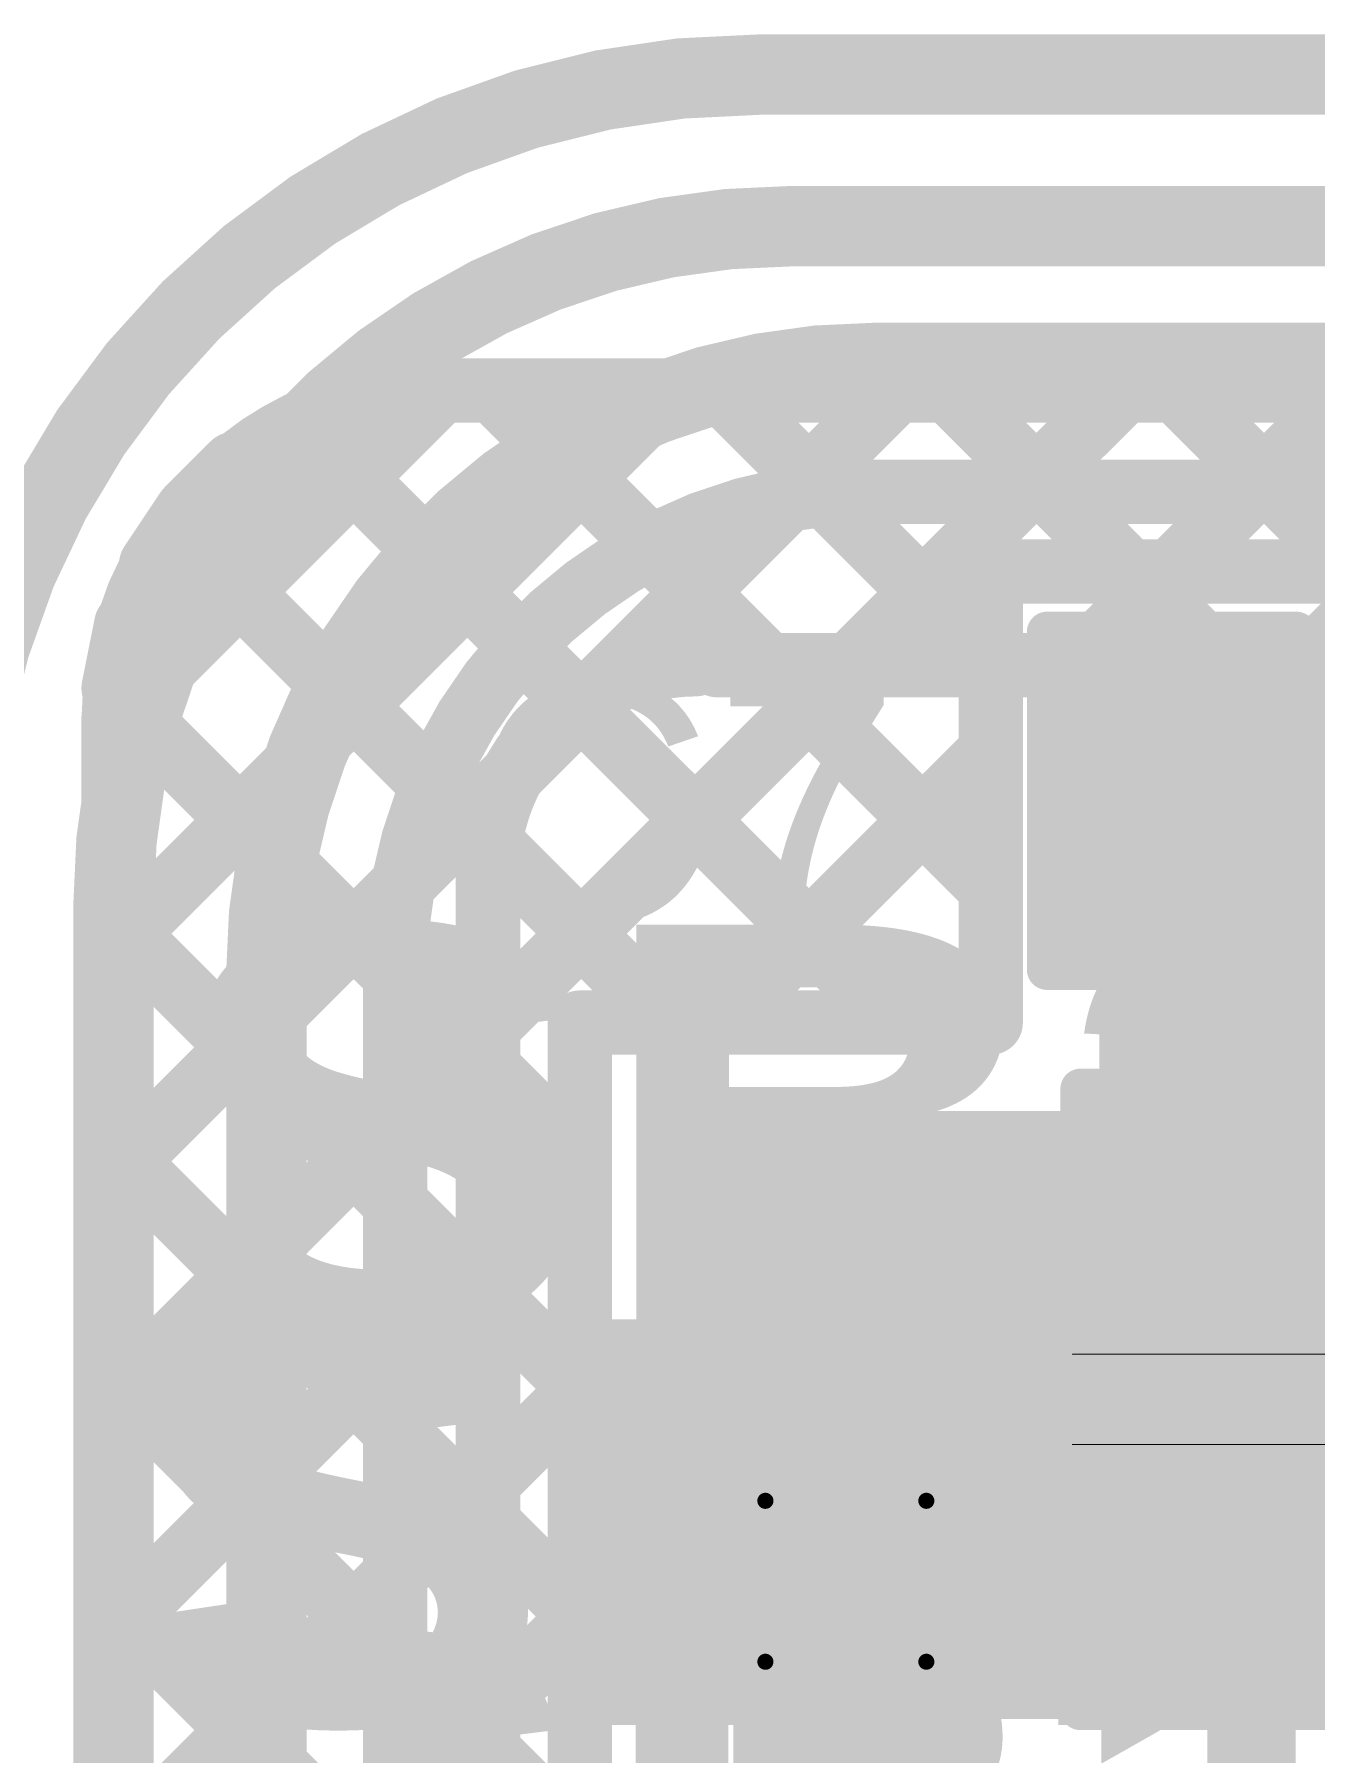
# Model space of a CAD drawing. Header units: inches. Extents: x -17 to 443, y -40 to 218.
# Drawn here: x 85.15 to 89.2, y 156.56 to 161.98 of the extents above; entities that cross this region are included whole.
import ezdxf

# ---------------------------------------------------------------- set-up
doc = ezdxf.new("R2010")
doc.units = ezdxf.units.IN
for name, color, linetype in [('Board Outline', 216, 'Continuous'), ('Bottom Layer', 5, 'Continuous'), ('Drill Drawing', 1, 'Continuous'), ('Fabrication', 76, 'Continuous'), ('Top Layer', 1, 'Continuous'), ('Top Overlay', 2, 'Continuous'), ('Top Paste', 8, 'Continuous'), ('Top Solder', 216, 'Continuous'), ('Via Holes', 16, 'Continuous')]:
    doc.layers.add(name, color=color, linetype=linetype)
doc.styles.add('Arial', font='', dxfattribs={"height": 0.2})
doc.styles.add('Arial Black_Bold', font='', dxfattribs={"height": 0.2})
doc.styles.get('Arial').set_extended_font_data('Arial')
doc.styles.get('Arial Black_Bold').set_extended_font_data('Arial Black', bold=True)

# ---------------------------------------------------------------- blocks, each defined once
blk = doc.blocks.new('S______B______0402_11')
at = {"layer": 'Top Layer'}
for points in [[(-0.6985, -0.3175), (-0.6985, 0.3175), (-0.2413, 0.3175), (-0.2413, -0.3175)], [(0.2413, -0.3175), (0.2413, 0.3175), (0.6985, 0.3175), (0.6985, -0.3175)]]:
    blk.add_hatch(color=1, dxfattribs=at).paths.add_polyline_path(points)
at = {"layer": 'Top Paste'}
for points in [[(-0.6985, -0.3175), (-0.6985, 0.3175), (-0.2413, 0.3175), (-0.2413, -0.3175)], [(0.2413, -0.3175), (0.2413, 0.3175), (0.6985, 0.3175), (0.6985, -0.3175)]]:
    blk.add_hatch(color=8, dxfattribs=at).paths.add_polyline_path(points)
at = {"layer": 'Top Solder'}
for points in [[(-0.7535, -0.3725), (-0.7535, 0.3725), (-0.1863, 0.3725), (-0.1863, -0.3725)], [(0.1863, -0.3725), (0.1863, 0.3725), (0.7535, 0.3725), (0.7535, -0.3725)]]:
    blk.add_hatch(color=216, dxfattribs=at).paths.add_polyline_path(points)
at = {"layer": 'Top Overlay'}
for points in [[(0.7874, 0.4064, 0.127, 0.127, 0), (-0.7874, 0.4064, 0.127, 0.127, 0)], [(-0.7874, 0.4064, 0.127, 0.127, 0), (-0.7874, -0.4064, 0.127, 0.127, 0)], [(0.7874, 0.4064, 0.127, 0.127, 0), (0.7874, -0.4064, 0.127, 0.127, 0)], [(0.7874, -0.4064, 0.127, 0.127, 0), (-0.7874, -0.4064, 0.127, 0.127, 0)], [(0.8128, -0.4318, 0.00323, 0.00323, 0), (-0.8128, -0.4318, 0.00323, 0.00323, 0)]]:
    blk.add_lwpolyline(points, format="xyseb", dxfattribs=at)
for points in [[(-0.8191, 0.4064, 0.0635, 0.0635, 1), (-0.7556, 0.4064, 0.0635, 0.0635, 1)], [(-0.8191, 0.4064, 0.0635, 0.0635, 1), (-0.7556, 0.4064, 0.0635, 0.0635, 1)], [(0.7556, 0.4064, 0.0635, 0.0635, 1), (0.8191, 0.4064, 0.0635, 0.0635, 1)], [(0.7556, 0.4064, 0.0635, 0.0635, 1), (0.8191, 0.4064, 0.0635, 0.0635, 1)], [(-0.8191, -0.4064, 0.0635, 0.0635, 1), (-0.7556, -0.4064, 0.0635, 0.0635, 1)], [(-0.8191, -0.4064, 0.0635, 0.0635, 1), (-0.7556, -0.4064, 0.0635, 0.0635, 1)], [(0.7556, -0.4064, 0.0635, 0.0635, 1), (0.8191, -0.4064, 0.0635, 0.0635, 1)], [(0.7556, -0.4064, 0.0635, 0.0635, 1), (0.8191, -0.4064, 0.0635, 0.0635, 1)], [(-0.8136, -0.4318, 0.00161, 0.00161, 1), (-0.812, -0.4318, 0.00161, 0.00161, 1)], [(0.812, -0.4318, 0.00161, 0.00161, 1), (0.8136, -0.4318, 0.00161, 0.00161, 1)]]:
    blk.add_lwpolyline(points, format="xyseb", close=True, dxfattribs=at)
at = {"layer": 'Top Overlay', "style": 'Arial Black_Bold'}
blk.add_text('SB11', height=1.27, rotation=-180, dxfattribs=at).set_placement((3.8062, 0.4427))
blk = doc.blocks.new('S______B______0402_138')
at = {"layer": 'Top Layer'}
for points in [[(-0.6985, -0.3175), (-0.6985, 0.3175), (-0.2413, 0.3175), (-0.2413, -0.3175)], [(0.2413, -0.3175), (0.2413, 0.3175), (0.6985, 0.3175), (0.6985, -0.3175)]]:
    blk.add_hatch(color=1, dxfattribs=at).paths.add_polyline_path(points)
at = {"layer": 'Top Paste'}
for points in [[(-0.6985, -0.3175), (-0.6985, 0.3175), (-0.2413, 0.3175), (-0.2413, -0.3175)], [(0.2413, -0.3175), (0.2413, 0.3175), (0.6985, 0.3175), (0.6985, -0.3175)]]:
    blk.add_hatch(color=8, dxfattribs=at).paths.add_polyline_path(points)
at = {"layer": 'Top Solder'}
for points in [[(-0.7535, -0.3725), (-0.7535, 0.3725), (-0.1863, 0.3725), (-0.1863, -0.3725)], [(0.1863, -0.3725), (0.1863, 0.3725), (0.7535, 0.3725), (0.7535, -0.3725)]]:
    blk.add_hatch(color=216, dxfattribs=at).paths.add_polyline_path(points)
at = {"layer": 'Top Overlay'}
for points in [[(-0.7874, 0.4064, 0.127, 0.127, 0), (0.7874, 0.4064, 0.127, 0.127, 0)], [(-0.7874, -0.4064, 0.127, 0.127, 0), (-0.7874, 0.4064, 0.127, 0.127, 0)], [(0.7874, -0.4064, 0.127, 0.127, 0), (0.7874, 0.4064, 0.127, 0.127, 0)], [(-0.7874, -0.4064, 0.127, 0.127, 0), (0.7874, -0.4064, 0.127, 0.127, 0)], [(-0.8128, -0.4318, 0.00323, 0.00323, 0), (0.8128, -0.4318, 0.00323, 0.00323, 0)]]:
    blk.add_lwpolyline(points, format="xyseb", dxfattribs=at)
for points in [[(-0.8191, 0.4064, 0.0635, 0.0635, 1), (-0.7556, 0.4064, 0.0635, 0.0635, 1)], [(-0.8191, 0.4064, 0.0635, 0.0635, 1), (-0.7556, 0.4064, 0.0635, 0.0635, 1)], [(0.7556, 0.4064, 0.0635, 0.0635, 1), (0.8191, 0.4064, 0.0635, 0.0635, 1)], [(0.7556, 0.4064, 0.0635, 0.0635, 1), (0.8191, 0.4064, 0.0635, 0.0635, 1)], [(-0.8191, -0.4064, 0.0635, 0.0635, 1), (-0.7556, -0.4064, 0.0635, 0.0635, 1)], [(-0.8191, -0.4064, 0.0635, 0.0635, 1), (-0.7556, -0.4064, 0.0635, 0.0635, 1)], [(0.7556, -0.4064, 0.0635, 0.0635, 1), (0.8191, -0.4064, 0.0635, 0.0635, 1)], [(0.7556, -0.4064, 0.0635, 0.0635, 1), (0.8191, -0.4064, 0.0635, 0.0635, 1)], [(-0.8136, -0.4318, 0.00161, 0.00161, 1), (-0.812, -0.4318, 0.00161, 0.00161, 1)], [(0.812, -0.4318, 0.00161, 0.00161, 1), (0.8136, -0.4318, 0.00161, 0.00161, 1)]]:
    blk.add_lwpolyline(points, format="xyseb", close=True, dxfattribs=at)
blk = doc.blocks.new('C___0603_257')
at = {"layer": 'Top Layer'}
for points in [[(-0.381, 0.4445), (-0.381, -0.4445), (-1.143, -0.4445), (-1.143, 0.4445)], [(1.143, 0.4445), (1.143, -0.4445), (0.381, -0.4445), (0.381, 0.4445)]]:
    blk.add_hatch(color=1, dxfattribs=at).paths.add_polyline_path(points)
at = {"layer": 'Top Paste'}
for points in [[(-0.381, 0.4445), (-0.381, -0.4445), (-1.143, -0.4445), (-1.143, 0.4445)], [(1.143, 0.4445), (1.143, -0.4445), (0.381, -0.4445), (0.381, 0.4445)]]:
    blk.add_hatch(color=8, dxfattribs=at).paths.add_polyline_path(points)
at = {"layer": 'Top Solder'}
for points in [[(-0.321, 0.5045), (-0.321, -0.5045), (-1.203, -0.5045), (-1.203, 0.5045)], [(1.203, 0.5045), (1.203, -0.5045), (0.321, -0.5045), (0.321, 0.5045)]]:
    blk.add_hatch(color=216, dxfattribs=at).paths.add_polyline_path(points)
at = {"layer": 'Top Overlay'}
for points in [[(-1.2446, -0.5334, 0.127, 0.127, 0), (-1.2446, 0.5334, 0.127, 0.127, 0)], [(-1.2446, 0.5334, 0.127, 0.127, 0), (-0.4572, 0.5334, 0.127, 0.127, 0)], [(0.4572, 0.5334, 0.127, 0.127, 0), (1.2446, 0.5334, 0.127, 0.127, 0)], [(1.2446, -0.5334, 0.127, 0.127, 0), (1.2446, 0.5334, 0.127, 0.127, 0)], [(-1.2446, -0.5334, 0.127, 0.127, 0), (-0.4572, -0.5334, 0.127, 0.127, 0)], [(0.4572, -0.5334, 0.127, 0.127, 0), (1.2446, -0.5334, 0.127, 0.127, 0)]]:
    blk.add_lwpolyline(points, format="xyseb", dxfattribs=at)
for points in [[(-1.2764, 0.5334, 0.0635, 0.0635, 1), (-1.2128, 0.5334, 0.0635, 0.0635, 1)], [(-1.2764, 0.5334, 0.0635, 0.0635, 1), (-1.2128, 0.5334, 0.0635, 0.0635, 1)], [(-0.4889, 0.5334, 0.0635, 0.0635, 1), (-0.4254, 0.5334, 0.0635, 0.0635, 1)], [(0.4254, 0.5334, 0.0635, 0.0635, 1), (0.4889, 0.5334, 0.0635, 0.0635, 1)], [(1.2128, 0.5334, 0.0635, 0.0635, 1), (1.2764, 0.5334, 0.0635, 0.0635, 1)], [(1.2128, 0.5334, 0.0635, 0.0635, 1), (1.2764, 0.5334, 0.0635, 0.0635, 1)], [(-1.2764, -0.5334, 0.0635, 0.0635, 1), (-1.2128, -0.5334, 0.0635, 0.0635, 1)], [(-1.2764, -0.5334, 0.0635, 0.0635, 1), (-1.2128, -0.5334, 0.0635, 0.0635, 1)], [(-0.4889, -0.5334, 0.0635, 0.0635, 1), (-0.4254, -0.5334, 0.0635, 0.0635, 1)], [(0.4254, -0.5334, 0.0635, 0.0635, 1), (0.4889, -0.5334, 0.0635, 0.0635, 1)], [(1.2128, -0.5334, 0.0635, 0.0635, 1), (1.2764, -0.5334, 0.0635, 0.0635, 1)], [(1.2128, -0.5334, 0.0635, 0.0635, 1), (1.2764, -0.5334, 0.0635, 0.0635, 1)]]:
    blk.add_lwpolyline(points, format="xyseb", close=True, dxfattribs=at)

msp = doc.modelspace()

# ---------------------------------------------------------------- hatches: boundary and pattern name
at = {"layer": 'Bottom Layer'}
h = msp.add_hatch(color=5, dxfattribs=at)
edge = h.paths.add_edge_path()
edge.add_arc((87.7159, 157.1003), 0.3, 0, 360)
at = {"layer": 'Top Layer'}
msp.add_hatch(color=1, dxfattribs=at).paths.add_polyline_path([(87.1556, 156.6652), (89.2677, 156.6652), (89.2677, 158.5845), (87.1556, 158.5845)])
h = msp.add_hatch(color=1, dxfattribs=at)
edge = h.paths.add_edge_path()
edge.add_arc((87.7159, 157.1003), 0.3, 0, 360)
at = {"layer": 'Via Holes'}
h = msp.add_hatch(color=7, dxfattribs=at)
edge = h.paths.add_edge_path()
edge.add_arc((87.7159, 157.1003), 0.15, 0, 360)

# ---------------------------------------------------------------- linework, layer by layer
at = {"layer": 'Board Outline'}
for points in [[(85.6487, 161.1129, 0.127, 0.127, -0.198912), (87.4439, 161.8565, 0.127, 0.127, 0)], [(87.4439, 161.8565, 0.127, 0.127, 0), (92.0849, 161.8565, 0.127, 0.127, 0)], [(84.9044, 159.316, 0.127, 0.127, -0.198912), (85.6487, 161.1129, 0.127, 0.127, 0)]]:
    msp.add_lwpolyline(points, format="xyseb", dxfattribs=at)
for points in [[(87.4121, 161.8565, 0.0635, 0.0635, 1), (87.4756, 161.8565, 0.0635, 0.0635, 1)], [(87.4121, 161.8565, 0.0635, 0.0635, 1), (87.4756, 161.8565, 0.0635, 0.0635, 1)], [(85.6169, 161.1129, 0.0635, 0.0635, 1), (85.6804, 161.1129, 0.0635, 0.0635, 1)], [(85.6169, 161.1129, 0.0635, 0.0635, 1), (85.6804, 161.1129, 0.0635, 0.0635, 1)]]:
    msp.add_lwpolyline(points, format="xyseb", close=True, dxfattribs=at)
at = {"layer": 'Bottom Layer'}
for points in [[(85.4045, 159.1057, 0.2032, 0.2032, 0), (87.1583, 160.8595, 0.2032, 0.2032, 0)], [(85.4045, 159.8241, 0.2032, 0.2032, 0), (86.4398, 160.8594, 0.2032, 0.2032, 0)], [(86.0489, 160.7805, 0.2032, 0.2032, -0.048687), (86.2427, 160.8393, 0.2032, 0.2032, 0)], [(86.2443, 160.8396, 0.2032, 0.2032, -0.048378), (86.4446, 160.8595, 0.2032, 0.2032, 0)], [(86.4469, 160.8595, 0.2032, 0.2032, 0), (94.3917, 160.8595, 0.2032, 0.2032, 0)], [(86.6026, 160.8595, 0.2032, 0.2032, 0), (87.4699, 159.9922, 0.2032, 0.2032, 0)], [(86.9341, 159.9169, 0.2032, 0.2032, 0), (87.8767, 160.8595, 0.2032, 0.2032, 0)], [(87.321, 160.8595, 0.2032, 0.2032, 0), (88.1883, 159.9922, 0.2032, 0.2032, 0)], [(87.7278, 159.9922, 0.2032, 0.2032, 0), (88.5951, 160.8595, 0.2032, 0.2032, 0)], [(88.0394, 160.8595, 0.2032, 0.2032, 0), (88.9067, 159.9922, 0.2032, 0.2032, 0)], [(88.4463, 159.9922, 0.2032, 0.2032, 0), (89.3135, 160.8595, 0.2032, 0.2032, 0)], [(88.7579, 160.8595, 0.2032, 0.2032, 0), (89.6251, 159.9922, 0.2032, 0.2032, 0)], [(89.1647, 159.9922, 0.2032, 0.2032, 0), (90.032, 160.8595, 0.2032, 0.2032, 0)], [(85.8678, 160.6838, 0.2032, 0.2032, -0.048877), (86.0471, 160.7797, 0.2032, 0.2032, 0)], [(85.9897, 160.7539, 0.2032, 0.2032, 0), (86.8677, 159.876, 0.2032, 0.2032, 0)], [(85.484, 160.2163, 0.2032, 0.2032, -0.148237), (85.8677, 160.6838, 0.2032, 0.2032, 0)], [(85.6372, 160.4816, 0.2032, 0.2032, 0), (85.7824, 160.6268, 0.2032, 0.2032, 0)], [(85.5231, 160.3108, 0.2032, 0.2032, 0), (85.6372, 160.4816, 0.2032, 0.2032, 0)], [(85.6002, 160.4251, 0.2032, 0.2032, 0), (86.5934, 159.4318, 0.2032, 0.2032, 0)], [(85.4045, 159.8171, 0.2032, 0.2032, -0.098409), (85.4837, 160.2157, 0.2032, 0.2032, 0)], [(85.4045, 159.9198, 0.2032, 0.2032, 0), (85.4446, 160.1212, 0.2032, 0.2032, 0)], [(86.9747, 159.9369, 0.2032, 0.2032, -0.052185), (87.1051, 159.9801, 0.2032, 0.2032, 0)], [(87.1051, 159.9801, 0.2032, 0.2032, -0.052184), (87.2416, 159.9953, 0.2032, 0.2032, 0)], [(87.3103, 159.9922, 0.2032, 0.2032, 0), (96.9086, 159.9922, 0.2032, 0.2032, 0)], [(86.8561, 159.8677, 0.2032, 0.2032, -0.052185), (86.9747, 159.9369, 0.2032, 0.2032, 0)], [(85.4077, 159.8991, 0.2032, 0.2032, 0), (86.5863, 158.7205, 0.2032, 0.2032, 0)], [(86.7544, 159.7754, 0.2032, 0.2032, -0.052184), (86.8561, 159.8677, 0.2032, 0.2032, 0)], [(85.4045, 154.025, 0.2032, 0.2032, 0), (85.4045, 159.8171, 0.2032, 0.2032, 0)], [(85.4045, 154.025, 0.2032, 0.2032, 0), (85.4045, 159.8171, 0.2032, 0.2032, 0)], [(86.6739, 159.6641, 0.2032, 0.2032, -0.052184), (86.7544, 159.7754, 0.2032, 0.2032, 0)], [(85.4045, 158.3873, 0.2032, 0.2032, 0), (86.6647, 159.6475, 0.2032, 0.2032, 0)], [(86.6183, 159.5385, 0.2032, 0.2032, -0.052184), (86.6739, 159.6641, 0.2032, 0.2032, 0)], [(86.5899, 159.4041, 0.2032, 0.2032, -0.052184), (86.6183, 159.5385, 0.2032, 0.2032, 0)], [(86.5863, 155.4359, 0.2032, 0.2032, 0), (86.5863, 159.3355, 0.2032, 0.2032, 0)], [(85.4045, 159.1839, 0.2032, 0.2032, 0), (86.5863, 158.0021, 0.2032, 0.2032, 0)], [(85.4045, 157.6688, 0.2032, 0.2032, 0), (86.5863, 158.8507, 0.2032, 0.2032, 0)], [(85.4045, 158.4655, 0.2032, 0.2032, 0), (86.5863, 157.2837, 0.2032, 0.2032, 0)], [(85.4045, 156.9504, 0.2032, 0.2032, 0), (86.5863, 158.1322, 0.2032, 0.2032, 0)], [(85.4045, 157.747, 0.2032, 0.2032, 0), (86.5863, 156.5652, 0.2032, 0.2032, 0)], [(85.4045, 156.232, 0.2032, 0.2032, 0), (86.5863, 157.4138, 0.2032, 0.2032, 0)], [(87.7159, 157.1003, 0.762, 0.762, 0), (96.9387, 157.1003, 0.762, 0.762, 0)], [(85.4045, 157.0286, 0.2032, 0.2032, 0), (86.5863, 155.8468, 0.2032, 0.2032, 0)], [(85.4045, 155.5136, 0.2032, 0.2032, 0), (86.5863, 156.6954, 0.2032, 0.2032, 0)]]:
    msp.add_lwpolyline(points, format="xyseb", dxfattribs=at)
for points in [[(86.1919, 160.8393, 0.1016, 0.1016, 1), (86.2935, 160.8393, 0.1016, 0.1016, 1)], [(86.1935, 160.8396, 0.1016, 0.1016, 1), (86.2951, 160.8396, 0.1016, 0.1016, 1)], [(86.389, 160.8594, 0.1016, 0.1016, 1), (86.4906, 160.8594, 0.1016, 0.1016, 1)], [(86.3938, 160.8595, 0.1016, 0.1016, 1), (86.4954, 160.8595, 0.1016, 0.1016, 1)], [(86.3961, 160.8595, 0.1016, 0.1016, 1), (86.4977, 160.8595, 0.1016, 0.1016, 1)], [(86.5518, 160.8595, 0.1016, 0.1016, 1), (86.6534, 160.8595, 0.1016, 0.1016, 1)], [(87.1075, 160.8595, 0.1016, 0.1016, 1), (87.2091, 160.8595, 0.1016, 0.1016, 1)], [(87.2702, 160.8595, 0.1016, 0.1016, 1), (87.3718, 160.8595, 0.1016, 0.1016, 1)], [(87.8259, 160.8595, 0.1016, 0.1016, 1), (87.9275, 160.8595, 0.1016, 0.1016, 1)], [(87.9886, 160.8595, 0.1016, 0.1016, 1), (88.0902, 160.8595, 0.1016, 0.1016, 1)], [(88.5443, 160.8595, 0.1016, 0.1016, 1), (88.6459, 160.8595, 0.1016, 0.1016, 1)], [(88.7071, 160.8595, 0.1016, 0.1016, 1), (88.8087, 160.8595, 0.1016, 0.1016, 1)], [(85.9963, 160.7797, 0.1016, 0.1016, 1), (86.0979, 160.7797, 0.1016, 0.1016, 1)], [(85.9981, 160.7805, 0.1016, 0.1016, 1), (86.0997, 160.7805, 0.1016, 0.1016, 1)], [(85.9389, 160.7539, 0.1016, 0.1016, 1), (86.0405, 160.7539, 0.1016, 0.1016, 1)], [(85.8169, 160.6838, 0.1016, 0.1016, 1), (85.9185, 160.6838, 0.1016, 0.1016, 1)], [(85.817, 160.6838, 0.1016, 0.1016, 1), (85.9186, 160.6838, 0.1016, 0.1016, 1)], [(85.7316, 160.6268, 0.1016, 0.1016, 1), (85.8332, 160.6268, 0.1016, 0.1016, 1)], [(85.5864, 160.4816, 0.1016, 0.1016, 1), (85.688, 160.4816, 0.1016, 0.1016, 1)], [(85.5864, 160.4816, 0.1016, 0.1016, 1), (85.688, 160.4816, 0.1016, 0.1016, 1)], [(85.5494, 160.4251, 0.1016, 0.1016, 1), (85.651, 160.4251, 0.1016, 0.1016, 1)], [(85.4723, 160.3108, 0.1016, 0.1016, 1), (85.5739, 160.3108, 0.1016, 0.1016, 1)], [(85.4329, 160.2157, 0.1016, 0.1016, 1), (85.5345, 160.2157, 0.1016, 0.1016, 1)], [(85.4332, 160.2163, 0.1016, 0.1016, 1), (85.5348, 160.2163, 0.1016, 0.1016, 1)], [(85.3938, 160.1212, 0.1016, 0.1016, 1), (85.4954, 160.1212, 0.1016, 0.1016, 1)], [(87.0543, 159.9801, 0.1016, 0.1016, 1), (87.1559, 159.9801, 0.1016, 0.1016, 1)], [(87.0543, 159.9801, 0.1016, 0.1016, 1), (87.1559, 159.9801, 0.1016, 0.1016, 1)], [(87.1908, 159.9953, 0.1016, 0.1016, 1), (87.2924, 159.9953, 0.1016, 0.1016, 1)], [(87.2595, 159.9922, 0.1016, 0.1016, 1), (87.3611, 159.9922, 0.1016, 0.1016, 1)], [(87.4191, 159.9922, 0.1016, 0.1016, 1), (87.5207, 159.9922, 0.1016, 0.1016, 1)], [(87.677, 159.9922, 0.1016, 0.1016, 1), (87.7786, 159.9922, 0.1016, 0.1016, 1)], [(88.1375, 159.9922, 0.1016, 0.1016, 1), (88.2391, 159.9922, 0.1016, 0.1016, 1)], [(88.3955, 159.9922, 0.1016, 0.1016, 1), (88.4971, 159.9922, 0.1016, 0.1016, 1)], [(88.8559, 159.9922, 0.1016, 0.1016, 1), (88.9575, 159.9922, 0.1016, 0.1016, 1)], [(89.1139, 159.9922, 0.1016, 0.1016, 1), (89.2155, 159.9922, 0.1016, 0.1016, 1)], [(85.3537, 159.9198, 0.1016, 0.1016, 1), (85.4553, 159.9198, 0.1016, 0.1016, 1)], [(86.8833, 159.9169, 0.1016, 0.1016, 1), (86.9849, 159.9169, 0.1016, 0.1016, 1)], [(86.9239, 159.9369, 0.1016, 0.1016, 1), (87.0255, 159.9369, 0.1016, 0.1016, 1)], [(86.9239, 159.9369, 0.1016, 0.1016, 1), (87.0255, 159.9369, 0.1016, 0.1016, 1)], [(85.3569, 159.8991, 0.1016, 0.1016, 1), (85.4585, 159.8991, 0.1016, 0.1016, 1)], [(86.8053, 159.8677, 0.1016, 0.1016, 1), (86.9069, 159.8677, 0.1016, 0.1016, 1)], [(86.8053, 159.8677, 0.1016, 0.1016, 1), (86.9069, 159.8677, 0.1016, 0.1016, 1)], [(86.8169, 159.876, 0.1016, 0.1016, 1), (86.9185, 159.876, 0.1016, 0.1016, 1)], [(85.3537, 159.8241, 0.1016, 0.1016, 1), (85.4553, 159.8241, 0.1016, 0.1016, 1)], [(85.3537, 159.8171, 0.1016, 0.1016, 1), (85.4553, 159.8171, 0.1016, 0.1016, 1)], [(85.3537, 159.8171, 0.1016, 0.1016, 1), (85.4553, 159.8171, 0.1016, 0.1016, 1)], [(85.3537, 159.8171, 0.1016, 0.1016, 1), (85.4553, 159.8171, 0.1016, 0.1016, 1)], [(86.7036, 159.7754, 0.1016, 0.1016, 1), (86.8052, 159.7754, 0.1016, 0.1016, 1)], [(86.7036, 159.7754, 0.1016, 0.1016, 1), (86.8052, 159.7754, 0.1016, 0.1016, 1)], [(86.6139, 159.6475, 0.1016, 0.1016, 1), (86.7155, 159.6475, 0.1016, 0.1016, 1)], [(86.6231, 159.6641, 0.1016, 0.1016, 1), (86.7247, 159.6641, 0.1016, 0.1016, 1)], [(86.6231, 159.6641, 0.1016, 0.1016, 1), (86.7247, 159.6641, 0.1016, 0.1016, 1)], [(86.5675, 159.5385, 0.1016, 0.1016, 1), (86.6691, 159.5385, 0.1016, 0.1016, 1)], [(86.5675, 159.5385, 0.1016, 0.1016, 1), (86.6691, 159.5385, 0.1016, 0.1016, 1)], [(86.5426, 159.4318, 0.1016, 0.1016, 1), (86.6442, 159.4318, 0.1016, 0.1016, 1)], [(86.5391, 159.4041, 0.1016, 0.1016, 1), (86.6407, 159.4041, 0.1016, 0.1016, 1)], [(86.5355, 159.3355, 0.1016, 0.1016, 1), (86.6371, 159.3355, 0.1016, 0.1016, 1)], [(85.3537, 159.1839, 0.1016, 0.1016, 1), (85.4553, 159.1839, 0.1016, 0.1016, 1)], [(85.3537, 159.1057, 0.1016, 0.1016, 1), (85.4553, 159.1057, 0.1016, 0.1016, 1)], [(86.5355, 158.8507, 0.1016, 0.1016, 1), (86.6371, 158.8507, 0.1016, 0.1016, 1)], [(86.5355, 158.7205, 0.1016, 0.1016, 1), (86.6371, 158.7205, 0.1016, 0.1016, 1)], [(85.3537, 158.4655, 0.1016, 0.1016, 1), (85.4553, 158.4655, 0.1016, 0.1016, 1)], [(85.3537, 158.3873, 0.1016, 0.1016, 1), (85.4553, 158.3873, 0.1016, 0.1016, 1)], [(86.5355, 158.1322, 0.1016, 0.1016, 1), (86.6371, 158.1322, 0.1016, 0.1016, 1)], [(86.5355, 158.0021, 0.1016, 0.1016, 1), (86.6371, 158.0021, 0.1016, 0.1016, 1)], [(85.3537, 157.747, 0.1016, 0.1016, 1), (85.4553, 157.747, 0.1016, 0.1016, 1)], [(85.3537, 157.6688, 0.1016, 0.1016, 1), (85.4553, 157.6688, 0.1016, 0.1016, 1)], [(86.5355, 157.4138, 0.1016, 0.1016, 1), (86.6371, 157.4138, 0.1016, 0.1016, 1)], [(87.5254, 157.1003, 0.381, 0.381, 1), (87.9064, 157.1003, 0.381, 0.381, 1)], [(86.5355, 157.2837, 0.1016, 0.1016, 1), (86.6371, 157.2837, 0.1016, 0.1016, 1)], [(85.3537, 157.0286, 0.1016, 0.1016, 1), (85.4553, 157.0286, 0.1016, 0.1016, 1)], [(85.3537, 156.9504, 0.1016, 0.1016, 1), (85.4553, 156.9504, 0.1016, 0.1016, 1)], [(86.5355, 156.6954, 0.1016, 0.1016, 1), (86.6371, 156.6954, 0.1016, 0.1016, 1)], [(86.5355, 156.5652, 0.1016, 0.1016, 1), (86.6371, 156.5652, 0.1016, 0.1016, 1)]]:
    msp.add_lwpolyline(points, format="xyseb", close=True, dxfattribs=at)
at = {"layer": 'Drill Drawing'}
for points in [[(87.4619, 157.3543, 0.0508, 0.0508, 0), (87.9699, 157.3543, 0.0508, 0.0508, 0)], [(87.4619, 156.8463, 0.0508, 0.0508, 0), (87.4619, 157.3543, 0.0508, 0.0508, 0)], [(87.9699, 156.8463, 0.0508, 0.0508, 0), (87.9699, 157.3543, 0.0508, 0.0508, 0)], [(87.4619, 156.8463, 0.0508, 0.0508, 0), (87.9699, 156.8463, 0.0508, 0.0508, 0)]]:
    msp.add_lwpolyline(points, format="xyseb", dxfattribs=at)
for points in [[(87.4492, 157.3543, 0.0254, 0.0254, 1), (87.4746, 157.3543, 0.0254, 0.0254, 1)], [(87.4492, 157.3543, 0.0254, 0.0254, 1), (87.4746, 157.3543, 0.0254, 0.0254, 1)], [(87.9572, 157.3543, 0.0254, 0.0254, 1), (87.9826, 157.3543, 0.0254, 0.0254, 1)], [(87.9572, 157.3543, 0.0254, 0.0254, 1), (87.9826, 157.3543, 0.0254, 0.0254, 1)], [(87.4492, 156.8463, 0.0254, 0.0254, 1), (87.4746, 156.8463, 0.0254, 0.0254, 1)], [(87.4492, 156.8463, 0.0254, 0.0254, 1), (87.4746, 156.8463, 0.0254, 0.0254, 1)], [(87.9572, 156.8463, 0.0254, 0.0254, 1), (87.9826, 156.8463, 0.0254, 0.0254, 1)], [(87.9572, 156.8463, 0.0254, 0.0254, 1), (87.9826, 156.8463, 0.0254, 0.0254, 1)]]:
    msp.add_lwpolyline(points, format="xyseb", close=True, dxfattribs=at)
at = {"layer": 'Fabrication'}
for points in [[(85.6487, 161.1129, 0.254, 0.254, -0.198912), (87.4439, 161.8565, 0.254, 0.254, 0)], [(87.4439, 161.8565, 0.254, 0.254, 0), (92.0849, 161.8565, 0.254, 0.254, 0)], [(84.9044, 159.316, 0.254, 0.254, -0.198912), (85.6487, 161.1129, 0.254, 0.254, 0)]]:
    msp.add_lwpolyline(points, format="xyseb", dxfattribs=at)
for points in [[(87.3804, 161.8565, 0.127, 0.127, 1), (87.5074, 161.8565, 0.127, 0.127, 1)], [(87.3804, 161.8565, 0.127, 0.127, 1), (87.5074, 161.8565, 0.127, 0.127, 1)], [(85.5852, 161.1129, 0.127, 0.127, 1), (85.7122, 161.1129, 0.127, 0.127, 1)], [(85.5852, 161.1129, 0.127, 0.127, 1), (85.7122, 161.1129, 0.127, 0.127, 1)]]:
    msp.add_lwpolyline(points, format="xyseb", close=True, dxfattribs=at)
at = {"layer": 'Top Layer'}
for points in [[(85.4045, 159.2401, 0.254, 0.254, -0.414214), (87.5423, 161.3779, 0.254, 0.254, 0)], [(87.5423, 161.3779, 0.254, 0.254, 0), (92.2898, 161.3779, 0.254, 0.254, 0)], [(85.8871, 159.0283, 0.254, 0.254, -0.414214), (87.8049, 160.9461, 0.254, 0.254, 0)], [(87.8049, 160.9461, 0.254, 0.254, 0), (92.6893, 160.9461, 0.254, 0.254, 0)], [(86.2935, 158.5578, 0.2032, 0.2032, 0), (88.2754, 160.5397, 0.2032, 0.2032, 0)], [(86.2935, 159.0283, 0.2032, 0.2032, -0.414214), (87.8049, 160.5397, 0.2032, 0.2032, 0)], [(86.3183, 159.3011, 0.2032, 0.2032, 0), (87.5321, 160.5149, 0.2032, 0.2032, 0)], [(87.6489, 160.5316, 0.2032, 0.2032, 0), (88.1731, 160.0074, 0.2032, 0.2032, 0)], [(87.8049, 160.5397, 0.2032, 0.2032, 0), (92.6893, 160.5397, 0.2032, 0.2032, 0)], [(88.3592, 160.5397, 0.2032, 0.2032, 0), (88.611, 160.288, 0.2032, 0.2032, 0)], [(88.742, 160.288, 0.2032, 0.2032, 0), (88.9938, 160.5397, 0.2032, 0.2032, 0)], [(89.0776, 160.5397, 0.2032, 0.2032, 0), (89.3294, 160.288, 0.2032, 0.2032, 0)], [(87.0979, 160.3642, 0.2032, 0.2032, 0), (88.1731, 159.289, 0.2032, 0.2032, 0)], [(88.1731, 160.288, 0.2032, 0.2032, 0), (89.4939, 160.288, 0.2032, 0.2032, 0)], [(88.1731, 158.8639, 0.2032, 0.2032, 0), (88.1731, 160.288, 0.2032, 0.2032, 0)], [(86.6923, 160.0513, 0.2032, 0.2032, 0), (87.8798, 158.8639, 0.2032, 0.2032, 0)], [(88.8335, 158.3176, 0.635, 0.635, 0), (88.8335, 159.5641, 0.635, 0.635, 0)], [(87.3179, 158.8639, 0.2032, 0.2032, 0), (88.1731, 159.719, 0.2032, 0.2032, 0)], [(86.4115, 159.6138, 0.2032, 0.2032, 0), (87.1614, 158.8639, 0.2032, 0.2032, 0)], [(85.4045, 139.6823, 0.254, 0.254, 0), (85.4045, 159.2401, 0.254, 0.254, 0)], [(85.8871, 152.2318, 0.254, 0.254, 0), (85.8871, 159.0283, 0.254, 0.254, 0)], [(86.2935, 152.2318, 0.2032, 0.2032, 0), (86.2935, 159.0283, 0.2032, 0.2032, 0)], [(86.2935, 159.0133, 0.2032, 0.2032, 0), (86.8762, 158.4306, 0.2032, 0.2032, 0)], [(88.0364, 158.8639, 0.2032, 0.2032, 0), (88.1731, 159.0006, 0.2032, 0.2032, 0)], [(86.8762, 158.8639, 0.2032, 0.2032, 0), (88.1731, 158.8639, 0.2032, 0.2032, 0)], [(86.8762, 156.8176, 0.2032, 0.2032, 0), (86.8762, 158.8639, 0.2032, 0.2032, 0)], [(88.7828, 158.267, 0.635, 0.635, 0), (88.8335, 158.3176, 0.635, 0.635, 0)], [(86.2935, 157.8394, 0.2032, 0.2032, 0), (86.8762, 158.4221, 0.2032, 0.2032, 0)], [(86.2935, 158.2949, 0.2032, 0.2032, 0), (86.8762, 157.7122, 0.2032, 0.2032, 0)], [(88.2116, 157.7013, 0.3048, 0.3048, 0), (88.7589, 158.2486, 0.3048, 0.3048, 0)], [(88.2116, 157.6248, 0.3048, 0.3048, 0), (88.2116, 157.7013, 0.3048, 0.3048, 0)], [(86.2935, 157.121, 0.2032, 0.2032, 0), (86.8762, 157.7037, 0.2032, 0.2032, 0)], [(87.7015, 157.1147, 0.3048, 0.3048, 0), (88.2116, 157.6248, 0.3048, 0.3048, 0)], [(86.2935, 157.5765, 0.2032, 0.2032, 0), (86.8762, 156.9938, 0.2032, 0.2032, 0)], [(87.7413, 141.8981, 0.762, 0.762, 0), (87.7413, 157.0749, 0.762, 0.762, 0)], [(87.308, 156.8176, 0.3048, 0.3048, 0), (87.6051, 157.1147, 0.3048, 0.3048, 0)], [(87.6051, 157.1147, 0.3048, 0.3048, 0), (87.7015, 157.1147, 0.3048, 0.3048, 0)], [(87.7159, 157.1003, 0.3048, 0.3048, 0), (87.7413, 157.0749, 0.3048, 0.3048, 0)], [(88.7701, 157.1227, 0.3048, 0.3048, 0), (88.7765, 157.129, 0.3048, 0.3048, 0)], [(88.7589, 157.1115, 0.254, 0.254, 0), (88.7701, 157.1227, 0.254, 0.254, 0)], [(87.7159, 157.1003, 0.254, 0.254, 0), (87.7271, 157.1115, 0.254, 0.254, 0)], [(87.7271, 157.1115, 0.254, 0.254, 0), (88.7589, 157.1115, 0.254, 0.254, 0)], [(86.2935, 156.4026, 0.2032, 0.2032, 0), (86.8762, 156.9853, 0.2032, 0.2032, 0)], [(86.2935, 156.8581, 0.2032, 0.2032, 0), (87.0809, 156.0707, 0.2032, 0.2032, 0)], [(86.8762, 156.3858, 0.2032, 0.2032, 0), (86.8762, 156.8176, 0.2032, 0.2032, 0)]]:
    msp.add_lwpolyline(points, format="xyseb", dxfattribs=at)
for points in [[(87.4788, 161.3779, 0.127, 0.127, 1), (87.6058, 161.3779, 0.127, 0.127, 1)], [(87.4788, 161.3779, 0.127, 0.127, 1), (87.6058, 161.3779, 0.127, 0.127, 1)], [(87.7414, 160.9461, 0.127, 0.127, 1), (87.8684, 160.9461, 0.127, 0.127, 1)], [(87.7414, 160.9461, 0.127, 0.127, 1), (87.8684, 160.9461, 0.127, 0.127, 1)], [(87.4813, 160.5149, 0.1016, 0.1016, 1), (87.5829, 160.5149, 0.1016, 0.1016, 1)], [(87.5981, 160.5316, 0.1016, 0.1016, 1), (87.6997, 160.5316, 0.1016, 0.1016, 1)], [(87.7541, 160.5397, 0.1016, 0.1016, 1), (87.8557, 160.5397, 0.1016, 0.1016, 1)], [(87.7541, 160.5397, 0.1016, 0.1016, 1), (87.8557, 160.5397, 0.1016, 0.1016, 1)], [(88.2246, 160.5397, 0.1016, 0.1016, 1), (88.3262, 160.5397, 0.1016, 0.1016, 1)], [(88.3084, 160.5397, 0.1016, 0.1016, 1), (88.41, 160.5397, 0.1016, 0.1016, 1)], [(88.943, 160.5397, 0.1016, 0.1016, 1), (89.0446, 160.5397, 0.1016, 0.1016, 1)], [(89.0268, 160.5397, 0.1016, 0.1016, 1), (89.1284, 160.5397, 0.1016, 0.1016, 1)], [(87.0471, 160.3642, 0.1016, 0.1016, 1), (87.1487, 160.3642, 0.1016, 0.1016, 1)], [(88.1223, 160.288, 0.1016, 0.1016, 1), (88.2239, 160.288, 0.1016, 0.1016, 1)], [(88.1223, 160.288, 0.1016, 0.1016, 1), (88.2239, 160.288, 0.1016, 0.1016, 1)], [(88.5602, 160.288, 0.1016, 0.1016, 1), (88.6618, 160.288, 0.1016, 0.1016, 1)], [(88.6912, 160.288, 0.1016, 0.1016, 1), (88.7928, 160.288, 0.1016, 0.1016, 1)], [(86.6415, 160.0513, 0.1016, 0.1016, 1), (86.7431, 160.0513, 0.1016, 0.1016, 1)], [(88.1223, 160.0074, 0.1016, 0.1016, 1), (88.2239, 160.0074, 0.1016, 0.1016, 1)], [(88.6747, 159.5641, 0.3175, 0.3175, 1), (88.9922, 159.5641, 0.3175, 0.3175, 1)], [(88.1223, 159.719, 0.1016, 0.1016, 1), (88.2239, 159.719, 0.1016, 0.1016, 1)], [(86.3607, 159.6138, 0.1016, 0.1016, 1), (86.4623, 159.6138, 0.1016, 0.1016, 1)], [(85.341, 159.2401, 0.127, 0.127, 1), (85.468, 159.2401, 0.127, 0.127, 1)], [(85.341, 159.2401, 0.127, 0.127, 1), (85.468, 159.2401, 0.127, 0.127, 1)], [(86.2675, 159.3011, 0.1016, 0.1016, 1), (86.3691, 159.3011, 0.1016, 0.1016, 1)], [(88.1223, 159.289, 0.1016, 0.1016, 1), (88.2239, 159.289, 0.1016, 0.1016, 1)], [(85.8236, 159.0283, 0.127, 0.127, 1), (85.9506, 159.0283, 0.127, 0.127, 1)], [(85.8236, 159.0283, 0.127, 0.127, 1), (85.9506, 159.0283, 0.127, 0.127, 1)], [(86.2427, 159.0283, 0.1016, 0.1016, 1), (86.3443, 159.0283, 0.1016, 0.1016, 1)], [(86.2427, 159.0283, 0.1016, 0.1016, 1), (86.3443, 159.0283, 0.1016, 0.1016, 1)], [(86.2427, 159.0133, 0.1016, 0.1016, 1), (86.3443, 159.0133, 0.1016, 0.1016, 1)], [(88.1223, 159.0006, 0.1016, 0.1016, 1), (88.2239, 159.0006, 0.1016, 0.1016, 1)], [(86.8254, 158.8639, 0.1016, 0.1016, 1), (86.927, 158.8639, 0.1016, 0.1016, 1)], [(86.8254, 158.8639, 0.1016, 0.1016, 1), (86.927, 158.8639, 0.1016, 0.1016, 1)], [(87.1106, 158.8639, 0.1016, 0.1016, 1), (87.2122, 158.8639, 0.1016, 0.1016, 1)], [(87.2671, 158.8639, 0.1016, 0.1016, 1), (87.3687, 158.8639, 0.1016, 0.1016, 1)], [(87.829, 158.8639, 0.1016, 0.1016, 1), (87.9306, 158.8639, 0.1016, 0.1016, 1)], [(87.9856, 158.8639, 0.1016, 0.1016, 1), (88.0872, 158.8639, 0.1016, 0.1016, 1)], [(88.1223, 158.8639, 0.1016, 0.1016, 1), (88.2239, 158.8639, 0.1016, 0.1016, 1)], [(88.1223, 158.8639, 0.1016, 0.1016, 1), (88.2239, 158.8639, 0.1016, 0.1016, 1)], [(86.2427, 158.5578, 0.1016, 0.1016, 1), (86.3443, 158.5578, 0.1016, 0.1016, 1)], [(88.6747, 158.3176, 0.3175, 0.3175, 1), (88.9922, 158.3176, 0.3175, 0.3175, 1)], [(88.6747, 158.3176, 0.3175, 0.3175, 1), (88.9922, 158.3176, 0.3175, 0.3175, 1)], [(88.6241, 158.267, 0.3175, 0.3175, 1), (88.9416, 158.267, 0.3175, 0.3175, 1)], [(86.8254, 158.4306, 0.1016, 0.1016, 1), (86.927, 158.4306, 0.1016, 0.1016, 1)], [(86.8254, 158.4221, 0.1016, 0.1016, 1), (86.927, 158.4221, 0.1016, 0.1016, 1)], [(86.2427, 158.2949, 0.1016, 0.1016, 1), (86.3443, 158.2949, 0.1016, 0.1016, 1)], [(88.6827, 158.2486, 0.1524, 0.1524, 1), (88.8351, 158.2486, 0.1524, 0.1524, 1)], [(86.2427, 157.8394, 0.1016, 0.1016, 1), (86.3443, 157.8394, 0.1016, 0.1016, 1)], [(88.1354, 157.7013, 0.1524, 0.1524, 1), (88.2878, 157.7013, 0.1524, 0.1524, 1)], [(88.1354, 157.7013, 0.1524, 0.1524, 1), (88.2878, 157.7013, 0.1524, 0.1524, 1)], [(86.8254, 157.7122, 0.1016, 0.1016, 1), (86.927, 157.7122, 0.1016, 0.1016, 1)], [(86.8254, 157.7037, 0.1016, 0.1016, 1), (86.927, 157.7037, 0.1016, 0.1016, 1)], [(88.1354, 157.6248, 0.1524, 0.1524, 1), (88.2878, 157.6248, 0.1524, 0.1524, 1)], [(88.1354, 157.6248, 0.1524, 0.1524, 1), (88.2878, 157.6248, 0.1524, 0.1524, 1)], [(86.2427, 157.5765, 0.1016, 0.1016, 1), (86.3443, 157.5765, 0.1016, 0.1016, 1)], [(87.5508, 157.0749, 0.381, 0.381, 1), (87.9318, 157.0749, 0.381, 0.381, 1)], [(87.5289, 157.1147, 0.1524, 0.1524, 1), (87.6813, 157.1147, 0.1524, 0.1524, 1)], [(87.5289, 157.1147, 0.1524, 0.1524, 1), (87.6813, 157.1147, 0.1524, 0.1524, 1)], [(87.6253, 157.1147, 0.1524, 0.1524, 1), (87.7777, 157.1147, 0.1524, 0.1524, 1)], [(87.6253, 157.1147, 0.1524, 0.1524, 1), (87.7777, 157.1147, 0.1524, 0.1524, 1)], [(87.6397, 157.1003, 0.1524, 0.1524, 1), (87.7921, 157.1003, 0.1524, 0.1524, 1)], [(88.6939, 157.1227, 0.1524, 0.1524, 1), (88.8463, 157.1227, 0.1524, 0.1524, 1)], [(88.7003, 157.129, 0.1524, 0.1524, 1), (88.8527, 157.129, 0.1524, 0.1524, 1)], [(88.7066, 157.1227, 0.127, 0.127, 1), (88.8336, 157.1227, 0.127, 0.127, 1)], [(86.2427, 157.121, 0.1016, 0.1016, 1), (86.3443, 157.121, 0.1016, 0.1016, 1)], [(87.6651, 157.0749, 0.1524, 0.1524, 1), (87.8175, 157.0749, 0.1524, 0.1524, 1)], [(87.6524, 157.1003, 0.127, 0.127, 1), (87.7794, 157.1003, 0.127, 0.127, 1)], [(87.6636, 157.1115, 0.127, 0.127, 1), (87.7906, 157.1115, 0.127, 0.127, 1)], [(87.6636, 157.1115, 0.127, 0.127, 1), (87.7906, 157.1115, 0.127, 0.127, 1)], [(88.6954, 157.1115, 0.127, 0.127, 1), (88.8224, 157.1115, 0.127, 0.127, 1)], [(88.6954, 157.1115, 0.127, 0.127, 1), (88.8224, 157.1115, 0.127, 0.127, 1)], [(86.8254, 156.9938, 0.1016, 0.1016, 1), (86.927, 156.9938, 0.1016, 0.1016, 1)], [(86.8254, 156.9853, 0.1016, 0.1016, 1), (86.927, 156.9853, 0.1016, 0.1016, 1)], [(86.2427, 156.8581, 0.1016, 0.1016, 1), (86.3443, 156.8581, 0.1016, 0.1016, 1)], [(86.8254, 156.8176, 0.1016, 0.1016, 1), (86.927, 156.8176, 0.1016, 0.1016, 1)], [(86.8254, 156.8176, 0.1016, 0.1016, 1), (86.927, 156.8176, 0.1016, 0.1016, 1)], [(87.2318, 156.8176, 0.1524, 0.1524, 1), (87.3842, 156.8176, 0.1524, 0.1524, 1)]]:
    msp.add_lwpolyline(points, format="xyseb", close=True, dxfattribs=at)

# ---------------------------------------------------------------- block references
for name, p in [('C___0603_257', (89.5955, 159.5641)), ('S______B______0402_138', (89.244, 158.2486))]:
    msp.add_blockref(name, p)
at = {"rotation": 180}
msp.add_blockref('S______B______0402_11', (89.244, 157.1003), dxfattribs=at)

# ---------------------------------------------------------------- texts
at = {"layer": 'Top Overlay'}
for s, height, style, p in [('C7', 0.762, 'Arial', (86.5281, 159.1832)), ('SB29', 1.27, 'Arial Black_Bold', (85.5648, 157.9028)), ('SB11', 1.27, 'Arial Black_Bold', (85.4378, 156.647)), ('SB10', 1.27, 'Arial Black_Bold', (85.5624, 155.6599))]:
    msp.add_text(s, height=height, dxfattribs=dict(at, style=style)).set_placement(p)

doc.saveas('drawing.dxf')
